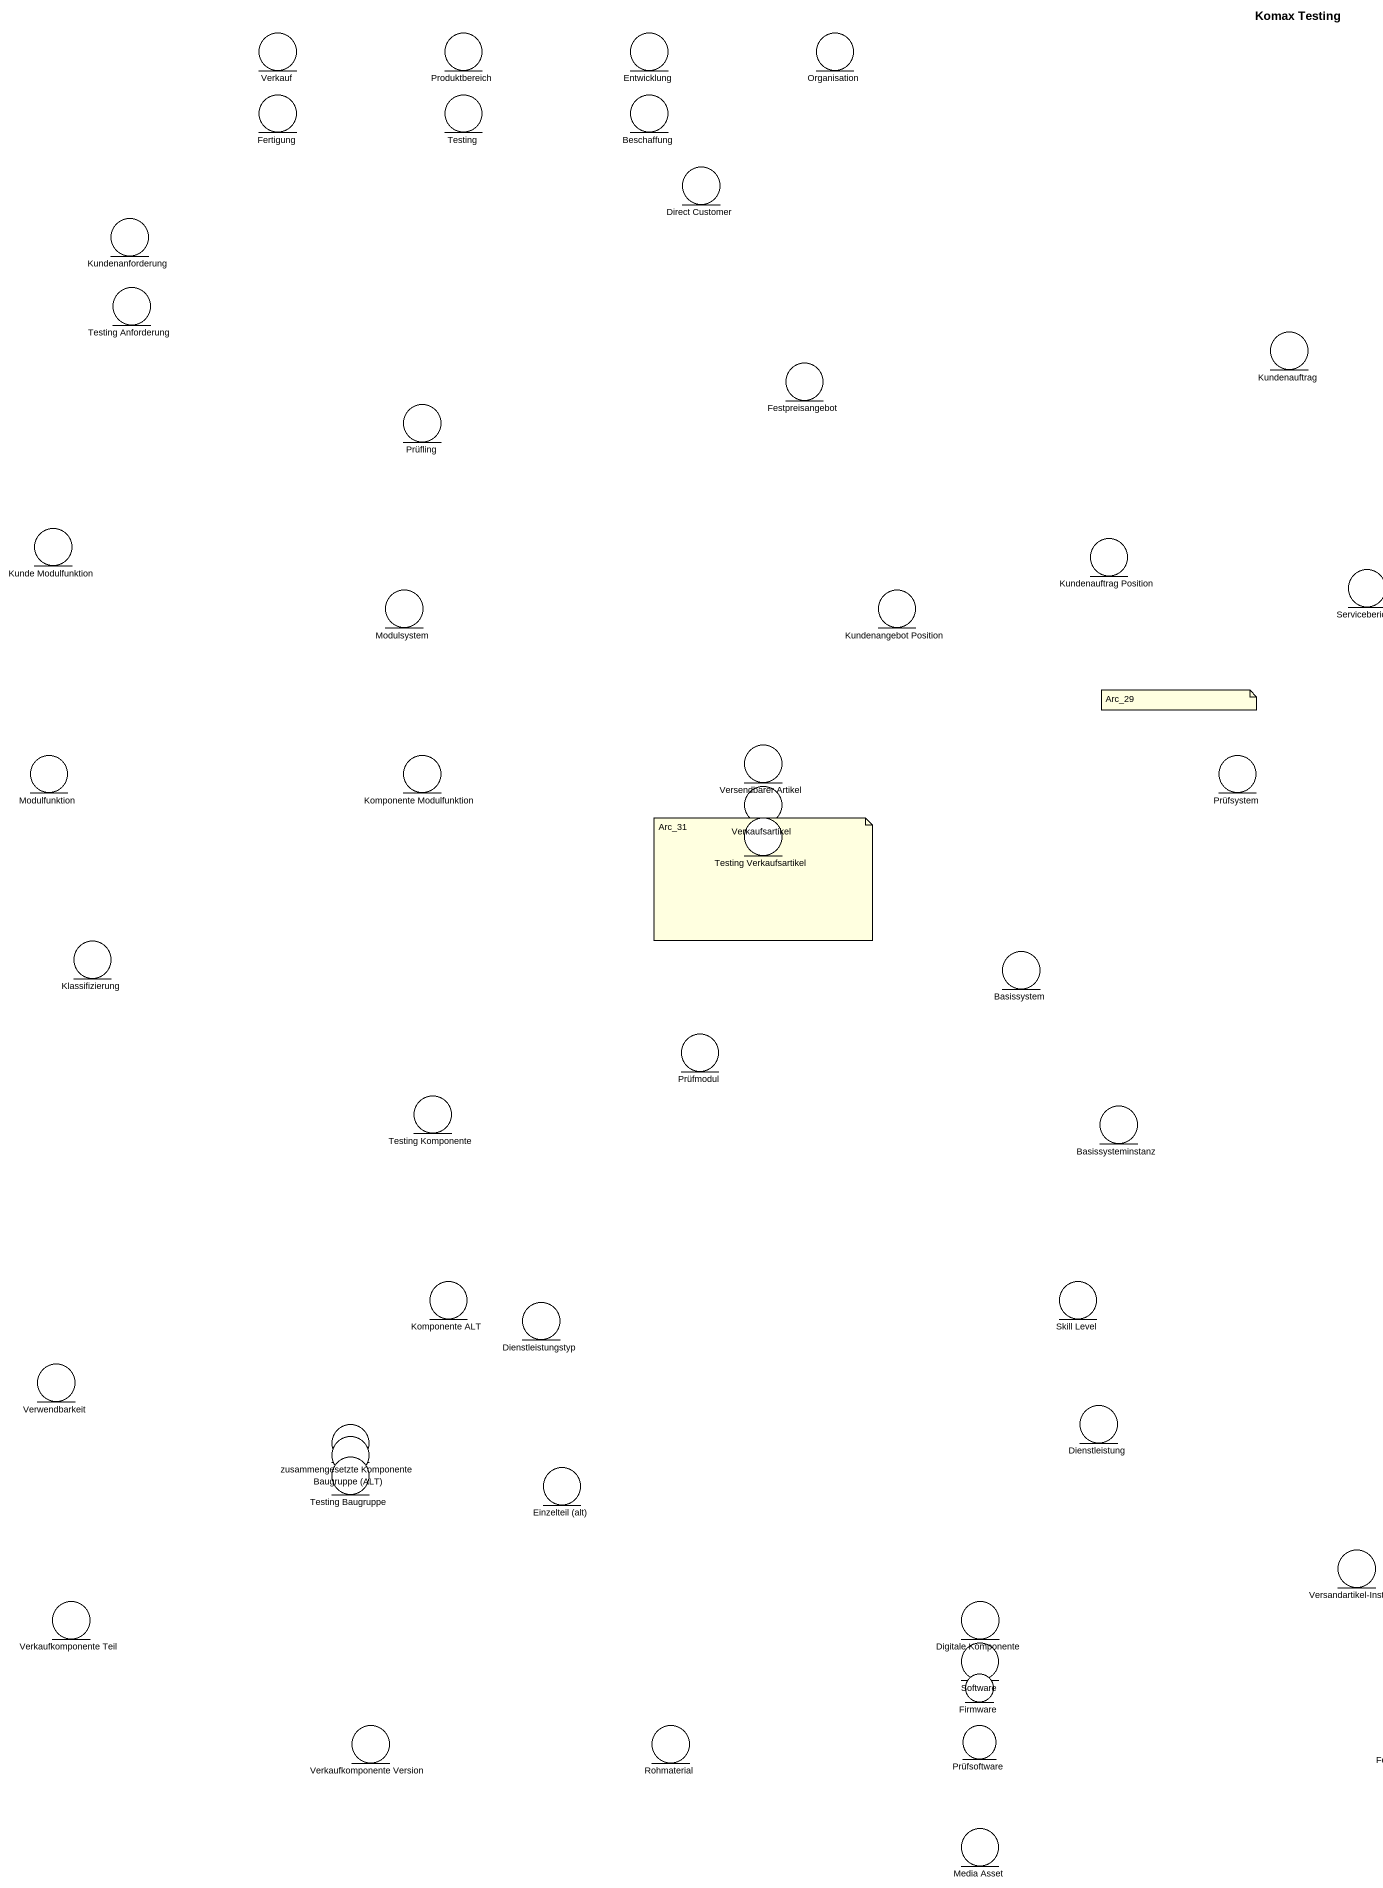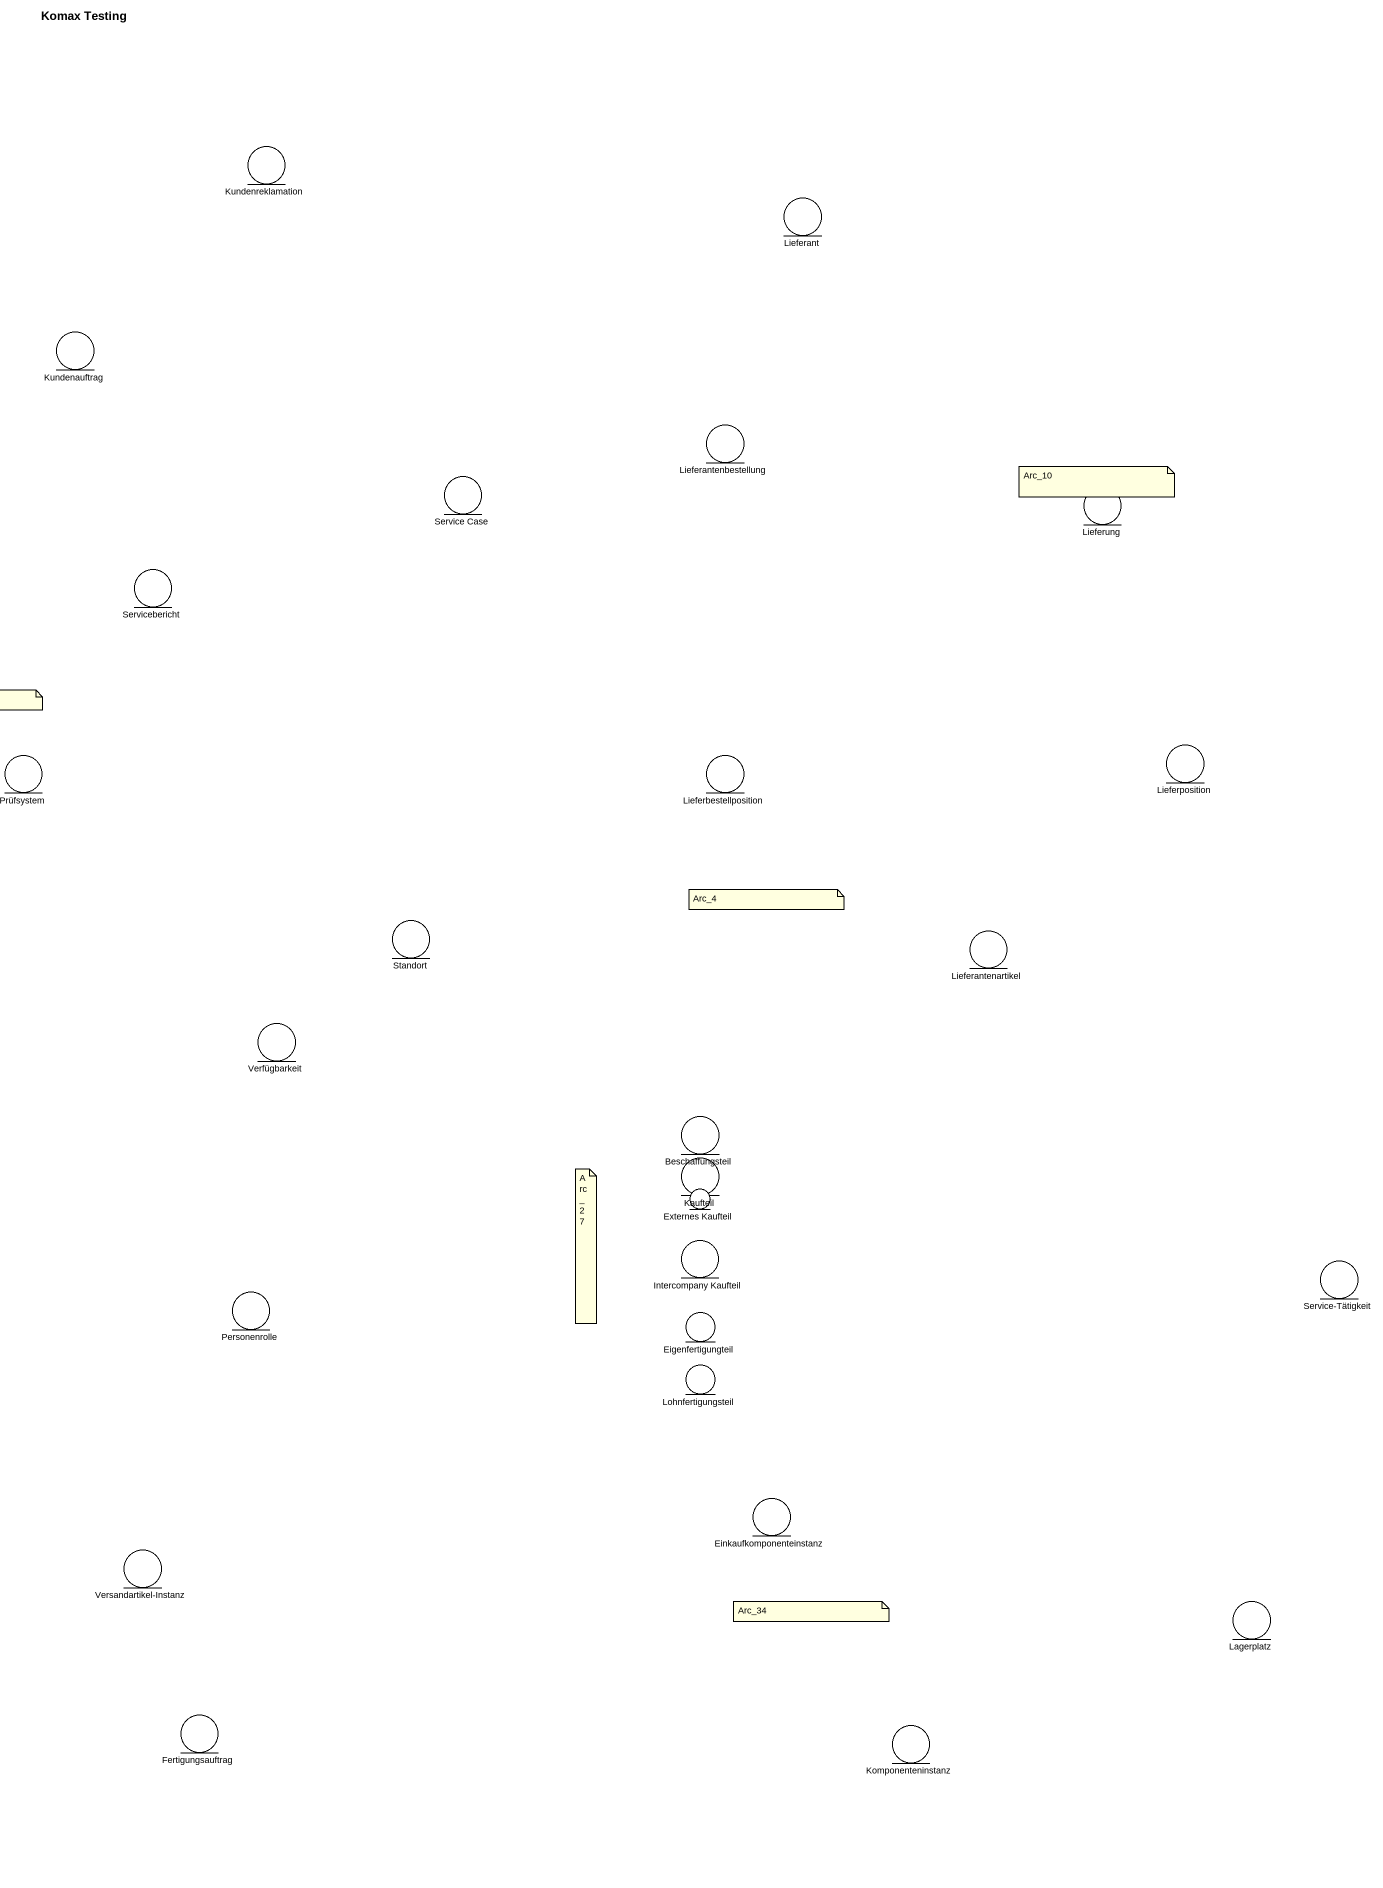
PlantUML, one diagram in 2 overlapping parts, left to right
@startuml
title Komax Testing
entity Verkauf
entity Produktbereich
entity Entwicklung
entity Organisation
entity Fertigung
entity Testing
entity Beschaffung
entity Kundenreklamation
entity "Direct Customer" as Direct_Customer
entity Kundenanforderung
entity Lieferant
entity "Testing Anforderung" as Testing_Anforderung
entity Kundenauftrag
entity Festpreisangebot
entity Prüfling
entity Lieferantenbestellung
entity "Service Case" as Service_Case
entity Lieferung
entity "Kunde Modulfunktion" as Kunde_Modulfunktion
entity "Kundenauftrag Position" as Kundenauftrag_Position
entity Servicebericht
entity Modulsystem
entity "Kundenangebot Position" as Kundenangebot_Position
entity Modulfunktion
entity "Komponente Modulfunktion" as Komponente_Modulfunktion
entity "Versendbarer Artikel" as Versendbarer_Artikel
entity Prüfsystem
entity Lieferbestellposition
entity Lieferposition
entity Verkaufsartikel
entity "Testing Verkaufsartikel" as Testing_Verkaufsartikel
entity Standort
entity Lieferantenartikel
entity Klassifizierung
entity Basissystem
entity Prüfmodul
entity Verfügbarkeit
entity "Testing Komponente" as Testing_Komponente
entity Basissysteminstanz
entity Beschaffungsteil
entity Kaufteil
entity "Externes Kaufteil" as Externes_Kaufteil
entity "Intercompany Kaufteil" as Intercompany_Kaufteil
entity "Service-Tätigkeit" as Service_Tätigkeit
entity "Komponente ALT" as Komponente_ALT
entity Dienstleistungstyp
entity "Skill Level" as Skill_Level
entity Personenrolle
entity Eigenfertigungteil
entity Verwendbarkeit
entity Lohnfertigungsteil
entity "zusammengesetzte Komponente" as zusammengesetzte_Komponente
entity Dienstleistung
entity "Baugruppe (ALT)" as Baugruppe_ALT
entity "Testing Baugruppe" as Testing_Baugruppe
entity "Einzelteil (alt)" as Einzelteil_alt
entity Einkaufkomponenteinstanz
entity "Versandartikel-Instanz" as Versandartikel_Instanz
entity "Verkaufkomponente Teil" as Verkaufkomponente_Teil
entity "Digitale Komponente" as Digitale_Komponente
entity Lagerplatz
entity Software
entity Firmware
entity "Verkaufkomponente Version" as Verkaufkomponente_Version
entity Rohmaterial
entity Prüfsoftware
entity Fertigungsauftrag
entity Komponenteninstanz
entity "Media Asset" as Media_Asset
note as N1
  Arc_10
end note
note as N2
  Arc_29
end note
note as N3
  Arc_31
end note
note as N4
  Arc_4
end note
note as N5
  Arc_27
end note
note as N6
  Arc_34
end note
@enduml
